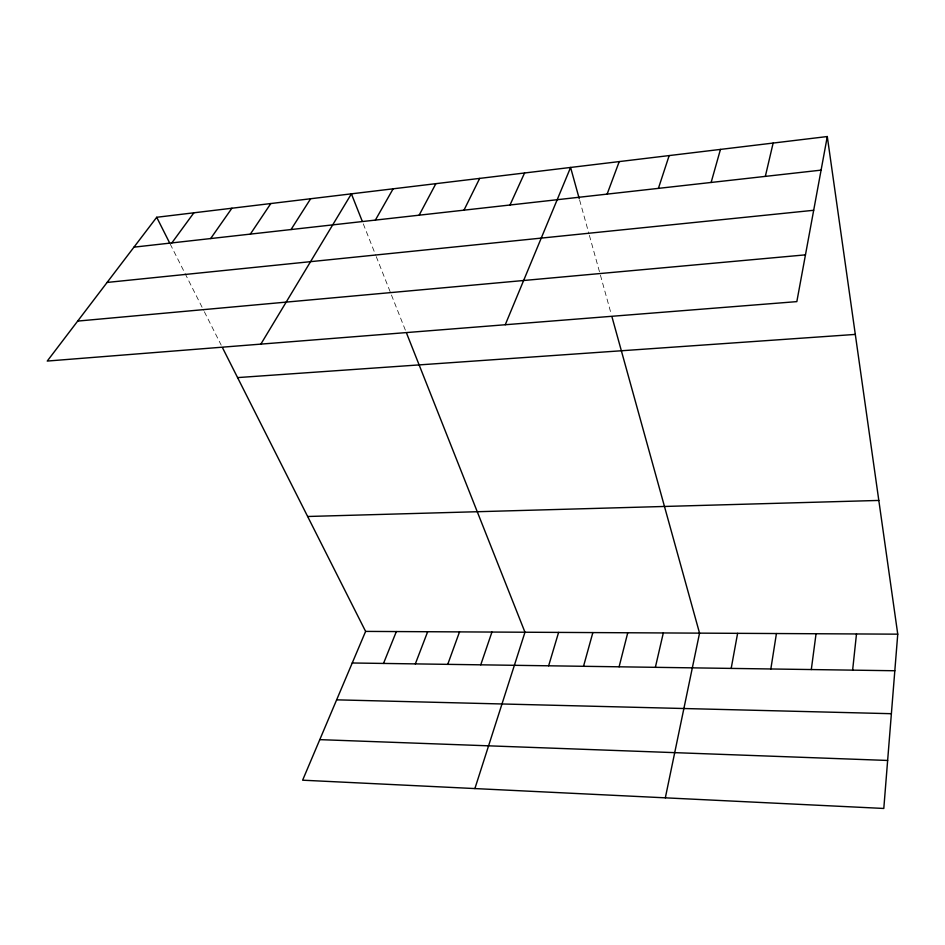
<?xml version="1.0" encoding="UTF-8"?>
<svg xmlns="http://www.w3.org/2000/svg" width="945" height="945" viewBox="0 0 945 945"><rect width="100%" height="100%" fill="white"/><g stroke="black" fill="none" stroke-linecap="round" stroke-linejoin="round"><path stroke-width="0.71" stroke-dasharray="4.72 3.54" d="M170.206 244.046L203.718 310.468M204.356 311.755L221.224 345.185M363.282 223.87L375.708 255.256M376.252 256.615L405.488 330.466M579.616 200.045L588.995 233.923M589.385 235.34L611.214 314.13"/><path stroke-width="1.42" d="M827.288 136.541L796.836 301.62L47.25 361.061L156.705 217.279L827.288 136.541L897.75 634.166L883.799 808.459L302.624 780.192L365.609 631.402L222.524 347.76M852.626 670.147L856.489 633.953M811.306 669.556L816.055 633.741M770.836 668.977L776.436 633.54M731.182 668.41L737.608 633.339M665.327 797.828L699.548 633.138L611.994 316.953M655.369 667.324L663.307 632.949M765.332 176.384L773.14 143.061M619.105 666.804L627.752 632.76M583.526 666.296L592.858 632.583M711.124 182.468L720.456 149.404M548.632 665.8L558.601 632.406M474.886 788.567L524.971 632.229L406.574 333.207M658.405 188.374L669.166 155.582M480.745 664.831L491.943 632.051M447.741 664.359L459.518 631.886M607.115 194.127L619.235 161.595M415.327 663.898L427.66 631.721M383.505 663.437L396.357 631.555M505.256 324.737L570.591 167.454L579.226 198.627M509.993 205.006L524.569 172.994M463.983 210.156L479.682 178.392M419.131 215.188L435.881 183.661M375.378 220.09L393.132 188.811M260.867 344.122L351.398 193.843L362.207 221.142M291.036 229.54L310.633 198.745M250.366 234.1L270.813 203.541M210.652 238.553L231.903 208.219M171.86 242.9L193.879 212.802M133.966 247.153L821.087 170.135M107.104 282.437L813.68 210.286M77.679 321.087L805.459 254.855M237.585 377.598L855.308 334.412M307.645 516.49L878.815 500.437M365.609 631.402L897.75 634.166M352.237 662.988L894.82 670.749M336.644 699.843L891.383 713.699M319.788 739.64L887.639 760.453M156.705 217.279L169.557 242.77"/></g></svg>
